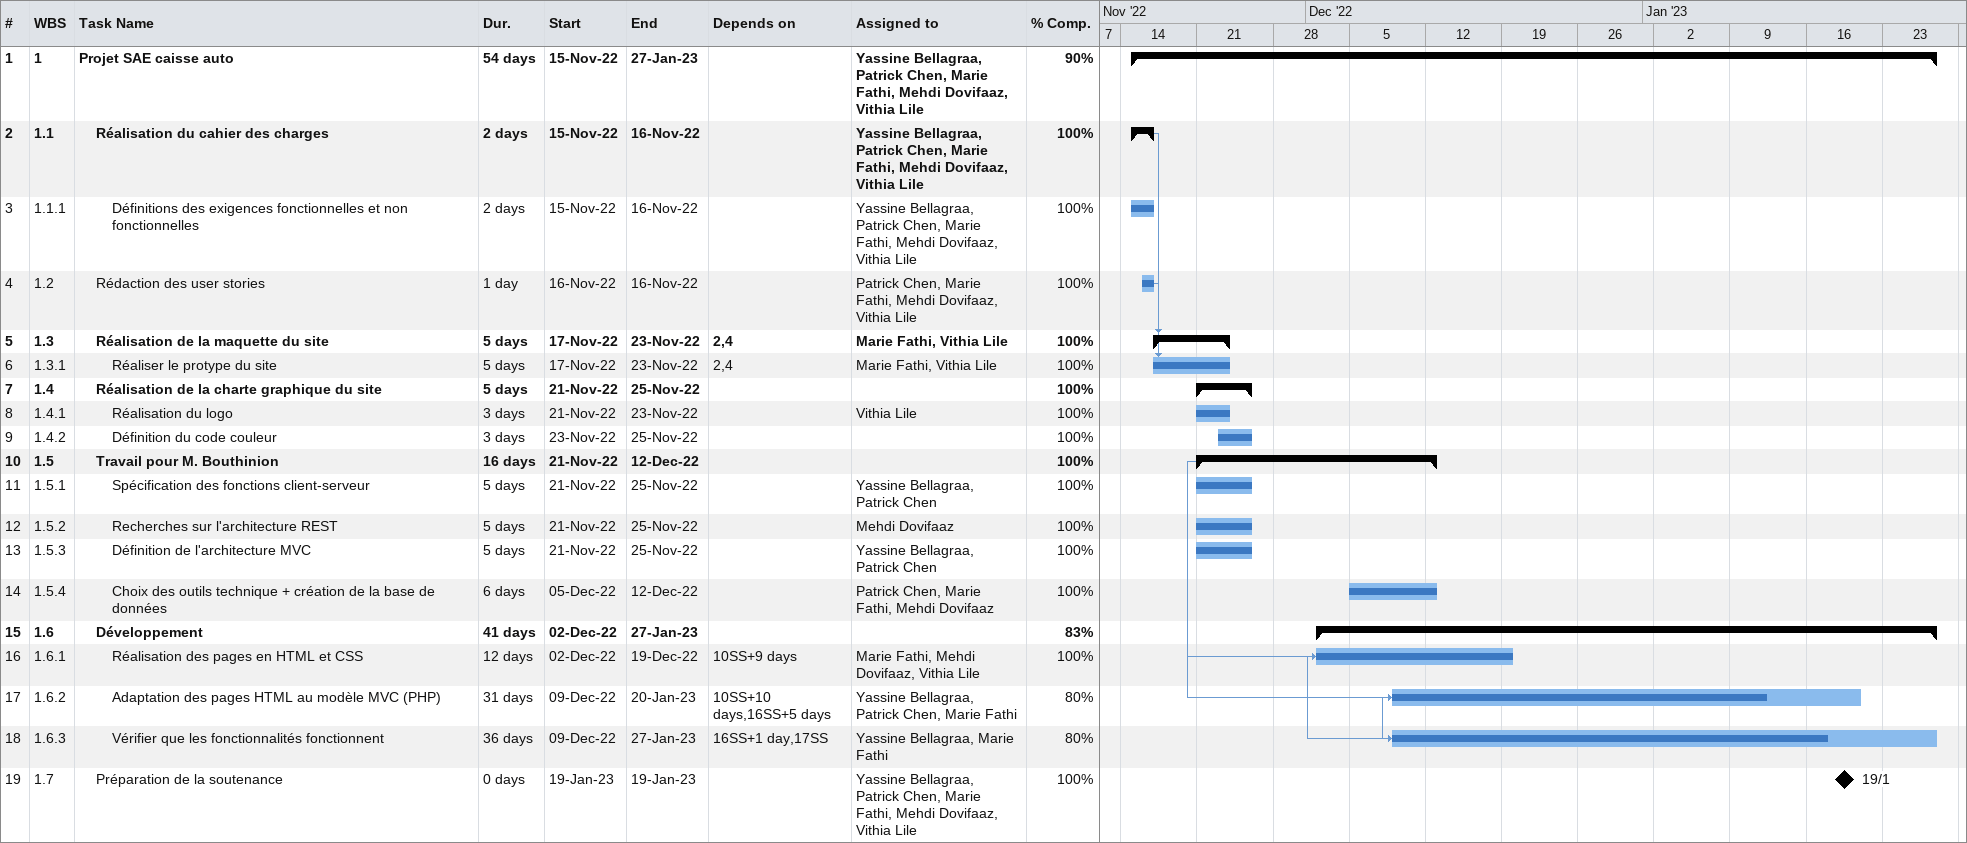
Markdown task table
| ID | WBS | Task | Duration | Start | Finish | Predecessors | Resources | % complete |
|---|---|---|---|---|---|---|---|---|
| 1 | 1 | **Projet SAE caisse auto** | 54d | 2022-11-15 | 2023-01-27 |  | Yassine Bellagraa, Patrick Chen, Marie Fathi, Mehdi Dovifaaz, Vithia Lile | 90 |
| 2 | 1.1 | **Réalisation du cahier des charges** | 2d | 2022-11-15 | 2022-11-16 |  | Yassine Bellagraa, Patrick Chen, Marie Fathi, Mehdi Dovifaaz, Vithia Lile | 100 |
| 3 | 1.1.1 | Définitions des exigences fonctionnelles et non fonctionnelles | 2d | 2022-11-15 | 2022-11-16 |  | Yassine Bellagraa, Patrick Chen, Marie Fathi, Mehdi Dovifaaz, Vithia Lile | 100 |
| 4 | 1.2 | Rédaction des user stories | 1d | 2022-11-16 | 2022-11-16 |  | Patrick Chen, Marie Fathi, Mehdi Dovifaaz, Vithia Lile | 100 |
| 5 | 1.3 | **Réalisation de la maquette du site** | 5d | 2022-11-17 | 2022-11-23 | 2, 4 | Marie Fathi, Vithia Lile | 100 |
| 6 | 1.3.1 | Réaliser le protype du site | 5d | 2022-11-17 | 2022-11-23 | 2, 4 | Marie Fathi, Vithia Lile | 100 |
| 7 | 1.4 | **Réalisation de la charte graphique du site** | 5d | 2022-11-21 | 2022-11-25 |  |  | 100 |
| 8 | 1.4.1 | Réalisation du logo | 3d | 2022-11-21 | 2022-11-23 |  | Vithia Lile | 100 |
| 9 | 1.4.2 | Définition du code couleur | 3d | 2022-11-23 | 2022-11-25 |  |  | 100 |
| 10 | 1.5 | **Travail pour M. Bouthinion** | 16d | 2022-11-21 | 2022-12-12 |  |  | 100 |
| 11 | 1.5.1 | Spécification des fonctions client-serveur | 5d | 2022-11-21 | 2022-11-25 |  | Yassine Bellagraa, Patrick Chen | 100 |
| 12 | 1.5.2 | Recherches sur l'architecture REST | 5d | 2022-11-21 | 2022-11-25 |  | Mehdi Dovifaaz | 100 |
| 13 | 1.5.3 | Définition de l'architecture MVC | 5d | 2022-11-21 | 2022-11-25 |  | Yassine Bellagraa, Patrick Chen | 100 |
| 14 | 1.5.4 | Choix des outils technique + création de la base de données | 6d | 2022-12-05 | 2022-12-12 |  | Patrick Chen, Marie Fathi, Mehdi Dovifaaz | 100 |
| 15 | 1.6 | **Développement** | 41d | 2022-12-02 | 2023-01-27 |  |  | 83 |
| 16 | 1.6.1 | Réalisation des pages en HTML et CSS | 12d | 2022-12-02 | 2022-12-19 | 10SS+9d | Marie Fathi, Mehdi Dovifaaz, Vithia Lile | 100 |
| 17 | 1.6.2 | Adaptation des pages HTML au modèle MVC (PHP) | 31d | 2022-12-09 | 2023-01-20 | 10SS+10d, 16SS+5d | Yassine Bellagraa, Patrick Chen, Marie Fathi | 80 |
| 18 | 1.6.3 | Vérifier que les fonctionnalités fonctionnent | 36d | 2022-12-09 | 2023-01-27 | 16SS+1d, 17SS | Yassine Bellagraa, Marie Fathi | 80 |
| 19 | 1.7 | Préparation de la soutenance | 0d | 2023-01-19 | 2023-01-19 |  | Yassine Bellagraa, Patrick Chen, Marie Fathi, Mehdi Dovifaaz, Vithia Lile | 100 |
